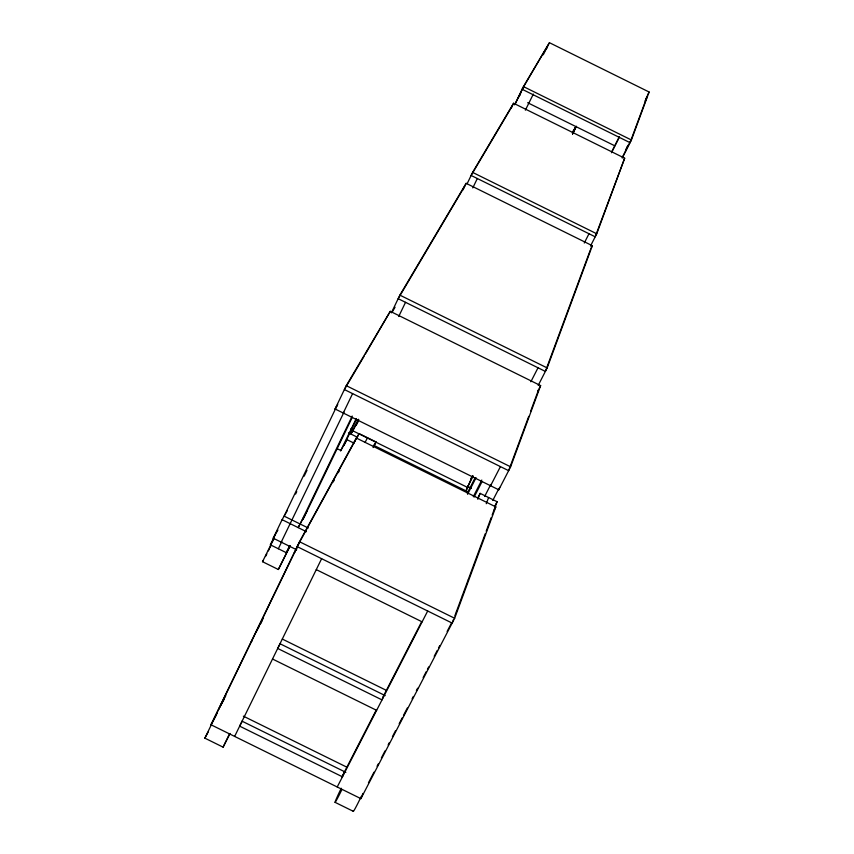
<?xml version="1.0" encoding="UTF-8"?>
<svg xmlns="http://www.w3.org/2000/svg" width="854" height="854" viewBox="0 0 854 854"><rect width="100%" height="100%" fill="white"/><g stroke="black" fill="none" stroke-linecap="round" stroke-linejoin="round"><path stroke-width="1.28" d="M230.078 733.469L223.097 747.154L204.875 738.166L213.799 719.666M278.34 569.501L289.666 546.806L278.34 569.501L262.52 561.697L273.643 539.226M223.097 747.154L229.288 734.323M453.538 619.363L452.161 623.089L297.149 546.613L359.054 433.576L376.016 441.945L373.678 446.717M454.798 615.969L456.175 612.243M456.292 611.912L462.153 596.103M462.27 595.761L468.12 579.962M468.248 579.62L485.264 533.665M486.182 531.177L491.242 517.513M492.16 515.037L493.537 511.3M493.868 510.414L497.092 501.725L480.14 493.356L477.717 498.085M528.743 416.346L508.642 470.661L344.375 389.552L364.082 356.267M530.569 411.404L538.799 389.178L537.582 391.548M590.306 250.03L545.375 371.415L398.167 298.686L464.629 186.428M647.407 95.755L630.038 142.671L522.136 89.286L549.453 42.7L649.125 92.018L631.405 139.992L622.224 158.086M454.659 618.275L495.822 506.892L356.342 438.027L299.508 541.724L210.949 724.747L360.89 798.639L454.659 618.275L299.508 541.724M510.617 466.818L540.635 385.613L390.278 311.336L346.244 385.656L335.078 408.981L498.768 489.801L510.617 466.818L346.244 385.656M538.201 385.4L547.168 367.914L592.334 245.706L466.135 183.322L399.875 295.132L391.367 312.852M590.466 246.091L596.743 233.772L624.669 158.203L513.574 103.249L472.604 172.391L467.159 183.674M498.768 489.801L499.686 487.335M625.491 151.105L627.124 146.728M486.257 503.721L488.616 497.54M360.89 798.639L362.918 793.451M477.824 499.291L480.14 493.356M574.101 130.673C572.308 134.324 574.027 130.683 573.739 131.463M467.971 486.129L466.049 490.879L472.561 475.689M470.864 479.009L471.835 476.628M383.98 695.017L382.005 699.885L277.689 648.453L280.101 643.788M344.557 771.696L342.454 776.82L239.654 726.146L242.184 721.235M574.422 129.723L575.009 128.548L574.294 130M572.543 133.736L574.539 129.744M573.386 131.932L573.888 130.865M573.472 131.975L572.682 133.662M574.432 129.915L574.902 128.794M574.795 129.125L576.098 126.413L572.522 133.47M572.49 132.359L572.788 131.708M573.61 130.054L573.344 130.641L573.674 129.957M572.415 133.331L574.646 128.57M296.669 549.784L273.216 538.212L282.087 519.68L287.392 510.489M290.168 545.717L286.303 552.677L270.387 544.831L275.287 534.615M336.978 405.767L284.126 516.136L308.251 527.996M295.601 494.039L296.744 491.658M304.152 476.18L307.002 470.223M390.278 311.336L365.437 353.972M281.212 542.162L343.981 412.194M343.265 413.026L352.595 393.609M278.351 548.759L281.809 541.553M398.711 316.482L405.533 302.327M286.303 552.677L289.773 545.492M300.181 523.918L352.211 416.047M303.021 519.424L352.179 417.542M462.911 189.994L466.135 183.322M573.13 132.701L573.45 132.071L572.639 133.598M572.682 133.619L572.981 133M340.597 450.965L356.278 418.535M343.81 445.51L356.502 419.282M354.015 443.151L346.884 439.629L343.991 445.265M358.776 419.506L350.93 434.046L353.417 429.573M353.172 430.053L358.36 419.303M213.585 719.847L299.508 542.29M356.15 425.452L358.456 420.68M511.119 108.319L513.574 103.249M472.785 187.912L477.333 178.529M514.599 104.85L523.449 86.585L549.453 42.7M515.079 104.241L523.182 87.535M519.157 96.214L521.399 91.581M522.531 89.264L524.207 85.784M269.789 547.99L271.145 545.204M354.164 442.5L356.342 438.027M356.908 438.006L359.054 433.576M543.272 54.773L547.339 46.714M546.496 48.785L547.649 46.404M525.359 110.177L533.355 94.047M234.636 736.415L321.627 558.687M574.582 129.392L574.934 128.698M575.212 128.132L575.938 126.734L575.158 128.292M268.337 550.926L269.309 548.973M572.895 132.658L575.82 126.766M572.564 134.046L576.429 126.307M574.529 129.552L572.735 133.331M611.624 152.001L619.396 136.619M611.464 152.759L619.257 137.334M647.866 94.516L649.125 92.018M646.062 98.53L647.257 96.16M645.005 101.05L646.649 97.815M626.217 149.172L628.544 144.582M622.352 157.307L630.754 140.75M624.669 158.203L595.195 236.804L471.13 175.454L512.229 106.024M584.275 243.027L588.993 233.74M467.757 486.62L473.18 475.998M590.765 248.781L592.334 245.706M467.277 493.174L475.102 477.834M467.576 494.306L476.062 477.685M530.857 381.77L538.02 367.786M473.308 496.644L481.795 480.055M474.151 497.028L482.04 481.635M539.258 388.292L540.635 385.613M484.634 496.462L490.794 484.474M490.58 485.766L500.423 466.615M208.141 732.113L204.875 738.166M341.781 777.097L376.507 709.535M383.211 696.501L421.588 621.84M337.223 786.982L427.694 611.016M492.758 500.476L498.853 488.659M265.487 556.498L266.864 553.83M214.343 718.588L215.795 715.78M494.829 506.091L497.092 501.725M494.114 510.201L495.822 506.892M368.448 782.808L373.988 772.165M377.052 766.251L378.29 763.892M381.354 757.978L385.047 750.879M388.122 744.976L389.349 742.606M392.424 736.692L395.487 730.778M399.181 723.69L402.255 717.776M403.483 715.406L407.337 707.987M412.087 698.86L413.315 696.49M416.389 690.576L417.617 688.217M423.146 677.574L426.221 671.66M427.448 669.301L428.676 666.931M434.206 656.288L437.28 650.374M438.508 648.015L439.735 645.645M447.112 631.458L451.638 622.758M373.059 447.581L376.016 441.945M365.021 442.457L367.54 437.76M220.759 705.02L225.808 695.647M218.549 709.589L224.228 699.052M210.949 724.747L217.354 712.844M258.399 627.252L263.48 617.89M256.115 631.96L259.274 626.142M260.534 623.826L261.804 621.477M251.012 642.528L252.272 640.201M294.224 553.211L296.776 548.546M333.156 482.04L334.437 479.713M338.269 472.71L339.54 470.373M355.285 426.221L358.402 420.627M306.949 511.279L298.131 527.601L300.053 524.153M346.884 439.629L340.831 450.485L337.394 448.788M302.615 519.552L305.177 514.951M273.216 538.212L277.913 530.046M270.387 544.831L273.696 539.077M335.078 408.981L337.757 404.444M392.36 311.817L395.06 307.237M518.111 97.986L520.481 93.972M263.363 560.438L262.52 561.697M399.875 295.132L547.168 367.914M350.834 428.751L353.225 429.936M467.821 486.502L471.397 488.274M352.574 430.662L467.757 487.527M348.485 432.839L356.865 436.981M373.433 445.158L468.483 492.085M282.087 519.68L306.458 531.7M316.279 569.618L422.122 621.84M282.322 639.059L386.424 690.395M279.717 643.596L385.229 695.626M272.522 659.021L376.625 710.347M243.347 716.154L346.745 767.116M242.056 721.182L345.87 772.347M341.237 788.253A14.796 0.587 -64.2 0 0 335.046 802.322L353.268 811.3M523.449 86.585L631.405 139.992M527.655 102.715L614.763 145.799M472.604 172.391L596.743 233.772M361.231 796.462A14.796 0.705 -64.3 0 1 353.396 810.617M341.803 789.769A14.796 0.587 -64.2 0 1 335.046 802.322"/></g></svg>
